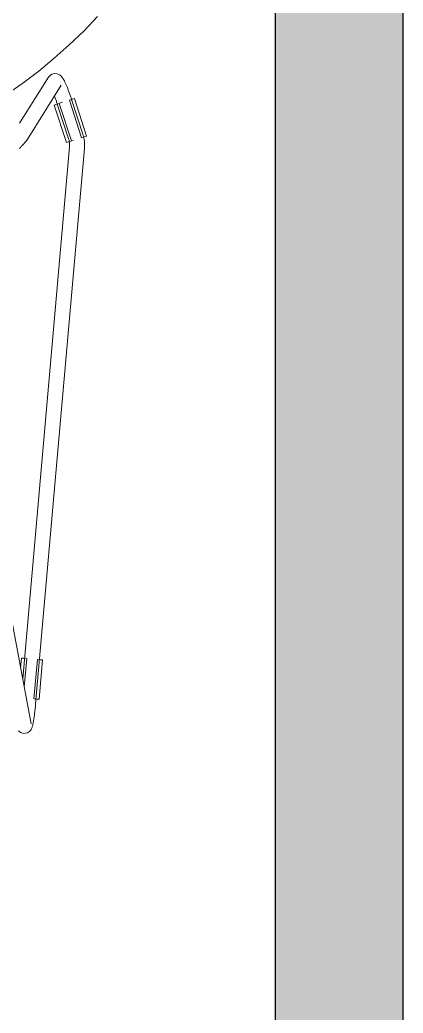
# Model space of a CAD drawing. Header units: millimetres. Extents: x 155927 to 295199, y -4084 to 97293.
# Drawn here: x 211745 to 212051, y 11241 to 12033 of the extents above; entities that cross this region are included whole.
import ezdxf

# ---------------------------------------------------------------- set-up
doc = ezdxf.new("R2010")
doc.units = ezdxf.units.MM
doc.header["$MEASUREMENT"] = 0
for name, color, linetype, lineweight in [('A-WALL-PATT', 7, 'CONTINUOUS', 9), ('I-FURN', 8, 'CONTINUOUS', 9), ('I-WALL', 7, 'CONTINUOUS', 9)]:
    doc.layers.add(name, color=color, linetype=linetype, lineweight=lineweight)

msp = doc.modelspace()

# ---------------------------------------------------------------- hatches: boundary and pattern name
at = {"layer": 'A-WALL-PATT'}
msp.add_hatch(color=256, dxfattribs=at).paths.add_polyline_path([(211948.83, 9369.61), (212050.83, 9369.61), (212050.83, 13505.61), (211948.83, 13505.61), (211948.83, 9692.73)], flags=0)

# ---------------------------------------------------------------- linework, layer by layer
at = {"layer": 'I-FURN'}
for p, q in [((211796.25, 12024.28), (211807.29, 12035.86)), ((211784.75, 12013.15), (211796.25, 12024.28)), ((211772.82, 12002.49), (211784.75, 12013.15)), ((211760.48, 11992.32), (211772.82, 12002.49)), ((211747.73, 11982.64), (211760.48, 11992.32)), ((211768.23, 11987.41), (211745.19, 11950.65)), ((211769.12, 11988.54), (211768.23, 11987.41)), ((211769.12, 11988.54), (211770.85, 11989.76)), ((211770.85, 11989.76), (211773.08, 11990.35)), ((211773.08, 11990.35), (211775.05, 11990.17)), ((211775.05, 11990.17), (211776.43, 11989.65)), ((211776.43, 11989.65), (211777.35, 11989.09)), ((211777.35, 11989.09), (211777.97, 11988.57)), ((211777.97, 11988.57), (211778.44, 11988.1)), ((211778.44, 11988.1), (211778.81, 11987.67)), ((211778.81, 11987.67), (211779.12, 11987.27)), ((211779.12, 11987.27), (211779.4, 11986.88)), ((211779.4, 11986.88), (211779.65, 11986.49)), ((211779.65, 11986.49), (211779.9, 11986.1)), ((211779.9, 11986.1), (211780.13, 11985.7)), ((211780.13, 11985.7), (211780.36, 11985.29)), ((211780.36, 11985.29), (211780.59, 11984.87)), ((211780.59, 11984.87), (211780.82, 11984.43)), ((211780.82, 11984.43), (211781.05, 11983.97)), ((211781.05, 11983.97), (211781.28, 11983.5)), ((211781.28, 11983.5), (211781.51, 11983.01)), ((211734.61, 11973.49), (211747.73, 11982.64)), ((211751.09, 11937.46), (211778.39, 11981.04)), ((211781.51, 11983.01), (211781.75, 11982.5)), ((211781.75, 11982.5), (211781.99, 11981.97)), ((211781.99, 11981.97), (211782.23, 11981.42)), ((211782.23, 11981.42), (211782.47, 11980.86)), ((211782.47, 11980.86), (211782.71, 11980.28)), ((211782.71, 11980.28), (211782.96, 11979.69)), ((211782.96, 11979.69), (211783.21, 11979.08)), ((211783.21, 11979.08), (211783.46, 11978.45)), ((211783.46, 11978.45), (211783.71, 11977.81)), ((211783.71, 11977.81), (211783.97, 11977.16)), ((211783.97, 11977.16), (211784.22, 11976.49)), ((211784.22, 11976.49), (211784.48, 11975.82)), ((211784.48, 11975.82), (211784.73, 11975.13)), ((211773.03, 11972.16), (211773.26, 11971.53)), ((211773.26, 11971.53), (211773.5, 11970.9)), ((211773.5, 11970.9), (211773.73, 11970.25)), ((211773.73, 11970.25), (211773.97, 11969.59)), ((211773.97, 11969.59), (211774.21, 11968.93)), ((211774.21, 11968.93), (211774.44, 11968.26)), ((211774.44, 11968.26), (211774.67, 11967.58)), ((211774.67, 11967.58), (211774.91, 11966.89)), ((211784.73, 11975.13), (211784.98, 11974.43)), ((211784.87, 11969.14), (211794.55, 11939.13)), ((211784.98, 11974.43), (211785.24, 11973.72)), ((211784.98, 11969.18), (211786.96, 11969.81)), ((211785.24, 11973.72), (211785.49, 11973.01)), ((211785.49, 11973.01), (211785.74, 11972.28)), ((211785.74, 11972.28), (211786, 11971.55)), ((211786, 11971.55), (211786.24, 11970.82)), ((211786.24, 11970.82), (211786.49, 11970.08)), ((211786.49, 11970.08), (211786.74, 11969.35)), ((211786.74, 11969.35), (211786.88, 11968.89)), ((211795.6, 11942.07), (211786.88, 11968.89)), ((211786.96, 11969.81), (211788.91, 11970.45)), ((211788.91, 11970.45), (211798.6, 11940.44)), ((211772.75, 11965.23), (211774.71, 11965.86)), ((211772.75, 11965.23), (211782.44, 11935.22)), ((211774.71, 11965.86), (211776.68, 11966.5)), ((211774.91, 11966.89), (211775.14, 11966.2)), ((211775.14, 11966.2), (211775.36, 11965.51)), ((211775.36, 11965.51), (211775.47, 11965.18)), ((211775.47, 11965.18), (211784.19, 11938.36)), ((211786.48, 11936.53), (211776.8, 11966.53)), ((211779.37, 11967.37), (211776.89, 11966.57)), ((211749.97, 11935.97), (211749.77, 11935.73)), ((211750.16, 11936.2), (211749.97, 11935.97)), ((211750.34, 11936.43), (211750.16, 11936.2)), ((211750.52, 11936.65), (211750.34, 11936.43)), ((211750.69, 11936.88), (211750.52, 11936.65)), ((211750.87, 11937.13), (211750.69, 11936.88)), ((211751.09, 11937.46), (211750.87, 11937.13)), ((211784.39, 11935.85), (211782.44, 11935.22)), ((211784.19, 11938.36), (211784.38, 11937.73)), ((211784.38, 11937.73), (211784.54, 11937.09)), ((211786.37, 11936.49), (211784.39, 11935.85)), ((211784.54, 11937.09), (211784.68, 11936.44)), ((211784.68, 11936.44), (211784.8, 11935.79)), ((211787.75, 11936.94), (211786.58, 11936.56)), ((211796.64, 11939.81), (211794.67, 11939.17)), ((211795.61, 11942.03), (211795.6, 11942.07)), ((211795.94, 11940.94), (211795.61, 11942.03)), ((211796.23, 11939.83), (211795.94, 11940.94)), ((211796.47, 11938.71), (211796.23, 11939.83)), ((211796.66, 11937.59), (211796.47, 11938.71)), ((211798.6, 11940.44), (211796.64, 11939.81)), ((211796.81, 11936.46), (211796.66, 11937.59)), ((211796.92, 11935.32), (211796.81, 11936.46)), ((211745.48, 11930.95), (211745.08, 11930.51)), ((211745.87, 11931.37), (211745.48, 11930.95)), ((211746.25, 11931.79), (211745.87, 11931.37)), ((211746.62, 11932.19), (211746.25, 11931.79)), ((211746.98, 11932.58), (211746.62, 11932.19)), ((211747.32, 11932.96), (211746.98, 11932.58)), ((211747.65, 11933.32), (211747.32, 11932.96)), ((211747.97, 11933.67), (211747.65, 11933.32)), ((211784.93, 11931.81), (211747.65, 11507.46)), ((211748.27, 11934.01), (211747.97, 11933.67)), ((211748.56, 11934.33), (211748.27, 11934.01)), ((211748.83, 11934.64), (211748.56, 11934.33)), ((211749.09, 11934.93), (211748.83, 11934.64)), ((211749.33, 11935.21), (211749.09, 11934.93)), ((211749.56, 11935.48), (211749.33, 11935.21)), ((211749.77, 11935.73), (211749.56, 11935.48)), ((211757.93, 11487.43), (211796.88, 11930.76)), ((211784.8, 11935.79), (211784.89, 11935.13)), ((211784.89, 11935.13), (211784.95, 11934.47)), ((211784.98, 11932.49), (211784.93, 11931.83)), ((211784.93, 11931.83), (211784.93, 11931.81)), ((211784.95, 11934.47), (211784.98, 11933.81)), ((211784.98, 11933.81), (211784.99, 11933.15)), ((211784.99, 11933.15), (211784.98, 11932.49)), ((211796.88, 11930.76), (211796.96, 11931.89)), ((211796.98, 11934.18), (211796.92, 11935.32)), ((211796.96, 11931.89), (211796.99, 11933.04)), ((211796.99, 11933.04), (211796.98, 11934.18)), ((211754.45, 11471.58), (211735.64, 11570.88)), ((211746.6, 11523.94), (211745.9, 11516.04)), ((211746.6, 11523.94), (211748.64, 11523.76)), ((211748.64, 11523.76), (211750.71, 11523.58)), ((211748.85, 11501.09), (211750.83, 11523.57)), ((211759.28, 11522.82), (211756.52, 11491.41)), ((211759.4, 11522.81), (211761.46, 11522.63)), ((211763.51, 11522.45), (211760.75, 11491.04)), ((211761.46, 11522.63), (211763.51, 11522.45)), ((211758.71, 11491.22), (211756.64, 11491.4)), ((211757.56, 11483.54), (211757.64, 11484.28)), ((211757.64, 11484.28), (211757.71, 11485.03)), ((211757.71, 11485.03), (211757.78, 11485.77)), ((211757.78, 11485.77), (211757.85, 11486.52)), ((211757.85, 11486.52), (211757.92, 11487.28)), ((211757.92, 11487.28), (211757.93, 11487.43)), ((211760.75, 11491.04), (211758.71, 11491.22)), ((211756.62, 11476.03), (211756.71, 11476.65)), ((211756.71, 11476.65), (211756.8, 11477.28)), ((211756.8, 11477.28), (211756.89, 11477.93)), ((211756.89, 11477.93), (211756.98, 11478.59)), ((211756.98, 11478.59), (211757.07, 11479.27)), ((211757.07, 11479.27), (211757.15, 11479.96)), ((211757.15, 11479.96), (211757.24, 11480.66)), ((211757.24, 11480.66), (211757.32, 11481.36)), ((211757.32, 11481.36), (211757.4, 11482.08)), ((211757.4, 11482.08), (211757.48, 11482.81)), ((211757.48, 11482.81), (211757.56, 11483.54)), ((211754.82, 11467.93), (211754.99, 11468.36)), ((211754.99, 11468.36), (211755.13, 11468.76)), ((211755.13, 11468.76), (211755.26, 11469.16)), ((211755.26, 11469.16), (211755.37, 11469.55)), ((211755.37, 11469.55), (211755.48, 11469.95)), ((211755.48, 11469.95), (211755.58, 11470.37)), ((211755.58, 11470.37), (211755.68, 11470.8)), ((211755.68, 11470.8), (211755.78, 11471.24)), ((211755.78, 11471.24), (211755.88, 11471.7)), ((211755.88, 11471.7), (211755.97, 11472.18)), ((211755.97, 11472.18), (211756.07, 11472.67)), ((211756.07, 11472.67), (211756.16, 11473.19)), ((211756.16, 11473.19), (211756.26, 11473.72)), ((211756.26, 11473.72), (211756.35, 11474.27)), ((211756.35, 11474.27), (211756.44, 11474.84)), ((211756.44, 11474.84), (211756.53, 11475.42)), ((211756.53, 11475.42), (211756.62, 11476.03)), ((211745.8, 11464.59), (211744.22, 11465.91)), ((211745.8, 11464.59), (211748.55, 11463.76)), ((211748.55, 11463.76), (211751.31, 11464.24)), ((211751.31, 11464.24), (211752.97, 11465.28)), ((211752.97, 11465.28), (211753.82, 11466.19)), ((211753.82, 11466.19), (211754.3, 11466.89)), ((211754.3, 11466.89), (211754.6, 11467.45)), ((211754.6, 11467.45), (211754.82, 11467.93))]:
    msp.add_line(p, q, dxfattribs=at)
at = {"layer": 'I-WALL', "lineweight": 30}
for p, q in [((211948.83, 13505.61), (211948.83, 9369.61)), ((212050.83, 9369.61), (212050.83, 13505.61))]:
    msp.add_line(p, q, dxfattribs=at)

doc.saveas('drawing.dxf')
